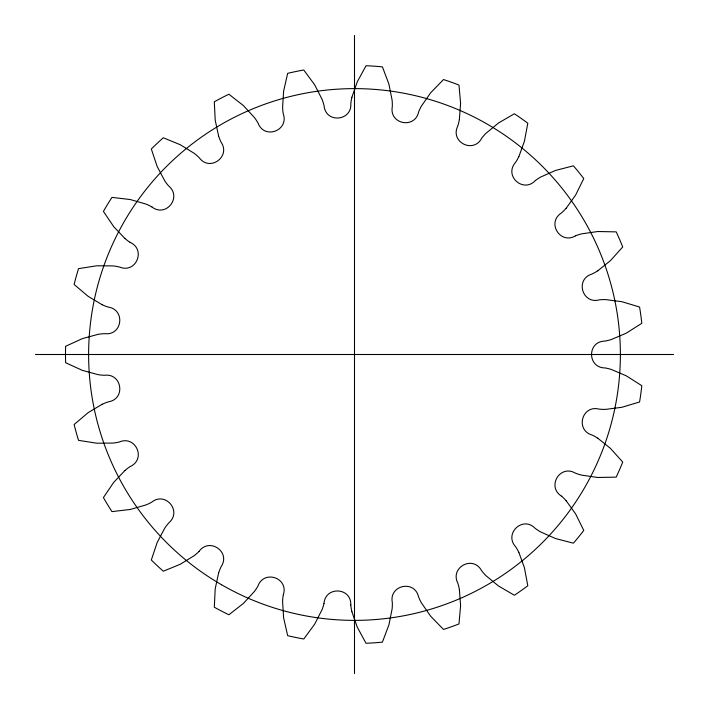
<?xml version="1.0" encoding="UTF-8"?>
<svg xmlns="http://www.w3.org/2000/svg" width="709" height="709" viewBox="0 0 709 709"><rect width="100%" height="100%" fill="white"/><g stroke="black" fill="none" stroke-linecap="round" stroke-linejoin="round"><path stroke-width="1.06" d="M283.343 594.736C288.864 577.826 263.908 569.424 257.908 586.095A46.271 46.271 0 0 1 254.389 591.466L243.391 603.43L228.892 614.774A288.997 288.997 0 0 1 214.304 607.205L215.208 588.824L218.62 572.934M459.37 119.599L460.593 103.39L458.98 85.053A288.997 288.997 0 0 0 443.497 79.55L430.682 92.764L421.394 106.102A46.271 46.271 0 0 0 418.638 111.907C415.013 129.26 389.099 124.305 392.281 106.811A46.271 46.271 0 0 0 392.086 100.022L388.904 84.079L382.408 66.859A288.997 288.997 0 0 0 366.012 65.733L357.239 81.916L351.894 97.266M323.978 603.563C325.254 585.891 351.558 587.256 350.795 605.025M518.855 156.609L524.403 141.321L527.806 123.233A288.997 288.997 0 0 0 514.38 113.759L498.471 123.02L485.931 133.363A46.271 46.271 0 0 0 481.712 138.202C473.541 153.933 449.923 142.181 457.704 126.193A46.271 46.271 0 0 0 459.352 119.599M566.154 208.286L575.619 195.072L583.773 178.571A288.997 288.997 0 0 0 573.404 165.817L555.581 170.444L540.719 177.02A46.271 46.271 0 0 0 535.348 180.547M199.007 551.442C209.279 537.014 231.045 551.841 221.164 566.624A46.271 46.271 0 0 0 218.638 572.934M124.908 470.528L113.732 482.342L103.408 497.576A288.997 288.997 0 0 0 111.951 511.614L130.226 509.461L145.85 504.968A46.271 46.271 0 0 0 151.646 502.211C165.41 491.036 182.39 511.224 168.884 522.79A46.271 46.271 0 0 0 164.745 528.178L157.15 542.553L151.318 560.013A288.997 288.997 0 0 0 163.327 571.232L180.352 564.222L194.186 555.679A46.271 46.271 0 0 0 199.025 551.46M535.366 180.565C523.215 193.46 503.674 175.814 515.478 162.503A46.271 46.271 0 0 0 518.837 156.6M130.359 466.469C146.488 458.962 135.596 434.989 119.316 441.982A46.271 46.271 0 0 1 112.988 443.081L96.734 443.205L78.548 440.351A288.997 288.997 0 0 1 74.117 424.523L88.173 412.638L102.114 404.29M597.749 270.811L610.431 260.637L622.732 246.945A288.997 288.997 0 0 0 616.192 231.87L597.784 231.524L581.699 233.846A46.271 46.271 0 0 0 575.575 235.787M575.584 235.805C560.411 244.951 546.355 222.688 561.306 213.054A46.271 46.271 0 0 0 566.136 208.278M35.45 354.5L673.55 354.5M102.114 304.71L88.173 296.362L74.117 284.477A288.997 288.997 0 0 1 78.548 268.649L96.734 265.795L112.988 265.902A46.271 46.271 0 0 1 119.688 267.089C136.163 273.825 146.258 249.435 130.039 242.327M151.965 207.001C166.048 217.867 182.319 197.164 168.627 185.926A46.271 46.271 0 0 1 164.745 180.822L157.15 166.447L151.318 148.987A288.997 288.997 0 0 1 163.327 137.768L180.352 144.778L194.186 153.321A46.271 46.271 0 0 1 199.291 157.806C209.864 172.127 231.169 156.529 220.995 142.03A46.271 46.271 0 0 1 218.638 136.066M597.749 438.189L610.431 448.363L622.732 462.055A288.997 288.997 0 0 1 616.192 477.13L597.784 477.476L581.699 475.154A46.271 46.271 0 0 1 575.221 473.071C559.818 464.156 546.488 486.941 561.599 496.194M124.908 238.472L113.732 226.658L103.408 211.424A288.997 288.997 0 0 1 111.951 197.386L130.226 199.539L145.85 204.032A46.271 46.271 0 0 1 151.983 206.975M566.154 500.714L575.619 513.928L583.773 530.429A288.997 288.997 0 0 1 573.404 543.183L555.581 538.556L540.719 531.98A46.271 46.271 0 0 1 535.047 528.223C522.622 515.487 503.638 533.833 515.691 546.807A46.271 46.271 0 0 1 518.837 552.4M518.855 552.391L524.403 567.679L527.806 585.767A288.997 288.997 0 0 1 514.38 595.241L498.471 585.98L485.931 575.637A46.271 46.271 0 0 1 481.482 570.497C472.947 554.872 449.728 567.422 457.828 583.17A46.271 46.271 0 0 1 459.352 589.401M218.62 136.066L215.208 120.175L214.304 101.795A288.997 288.997 0 0 1 228.892 94.226L243.391 105.57L254.407 117.526A46.271 46.271 0 0 1 258.111 123.224C264.439 139.868 289.157 130.598 283.272 113.892A46.271 46.271 0 0 1 282.607 107.511L283.591 91.284L287.677 73.337A288.997 288.997 0 0 1 303.771 69.996L314.672 84.823L322.054 99.304A46.271 46.271 0 0 1 324.084 105.801C325.679 123.526 351.983 121.274 350.831 103.603A46.271 46.271 0 0 1 351.912 97.275M351.894 611.734L357.239 627.084L366.012 643.267A288.997 288.997 0 0 0 382.408 642.141L388.904 624.921L392.104 608.987A46.271 46.271 0 0 0 392.325 602.561C388.736 585.209 414.473 579.421 418.523 596.73A46.271 46.271 0 0 0 421.412 602.889L430.682 616.236L443.497 629.45A288.997 288.997 0 0 0 458.98 623.947L460.593 605.61L459.37 589.401M354.5 35.45L354.5 673.55M597.74 438.206A46.271 46.271 0 0 0 592.157 435.042C575.088 430.248 581.797 404.724 599.025 409.093A46.271 46.271 0 0 0 605.823 409.368L621.944 407.276L639.571 401.976A288.997 288.997 0 0 0 641.805 385.696L626.269 375.832L611.309 369.46A46.271 46.271 0 0 0 605.069 367.936C587.344 367.918 586.91 341.543 604.688 341.1A46.271 46.271 0 0 0 611.309 339.531L626.269 333.168L641.805 323.304A288.997 288.997 0 0 0 639.571 307.024L621.944 301.724L605.823 299.615A46.271 46.271 0 0 0 599.406 299.836C582.328 304.604 574.804 279.319 591.802 274.099A46.271 46.271 0 0 0 597.74 270.794M561.608 496.176A46.271 46.271 0 0 1 566.136 500.722M351.912 611.725A46.271 46.271 0 0 1 350.769 605.025M323.995 603.572A46.271 46.271 0 0 1 322.037 609.687L314.672 624.177L303.771 639.004A288.997 288.997 0 0 1 287.677 635.663L283.591 617.716L282.59 601.489A46.271 46.271 0 0 1 283.316 594.727M124.917 470.546A46.271 46.271 0 0 1 130.35 466.442M102.123 404.298A46.271 46.271 0 0 1 108.459 401.817C126.034 399.007 121.983 372.925 104.436 375.283A46.271 46.271 0 0 1 98.046 374.636L82.359 370.373L65.618 362.716A288.997 288.997 0 0 1 65.618 346.284L82.359 338.627L98.046 334.347A46.271 46.271 0 0 1 104.817 333.682C122.497 335.72 125.635 309.514 108.096 307.05A46.271 46.271 0 0 1 102.123 304.702M130.031 242.345A46.271 46.271 0 0 1 124.917 238.454M221.562 584.757A265.875 265.875 0 0 0 620.375 354.5A265.875 265.875 0 0 0 221.562 124.243A265.875 265.875 0 0 0 221.562 584.757"/></g></svg>
